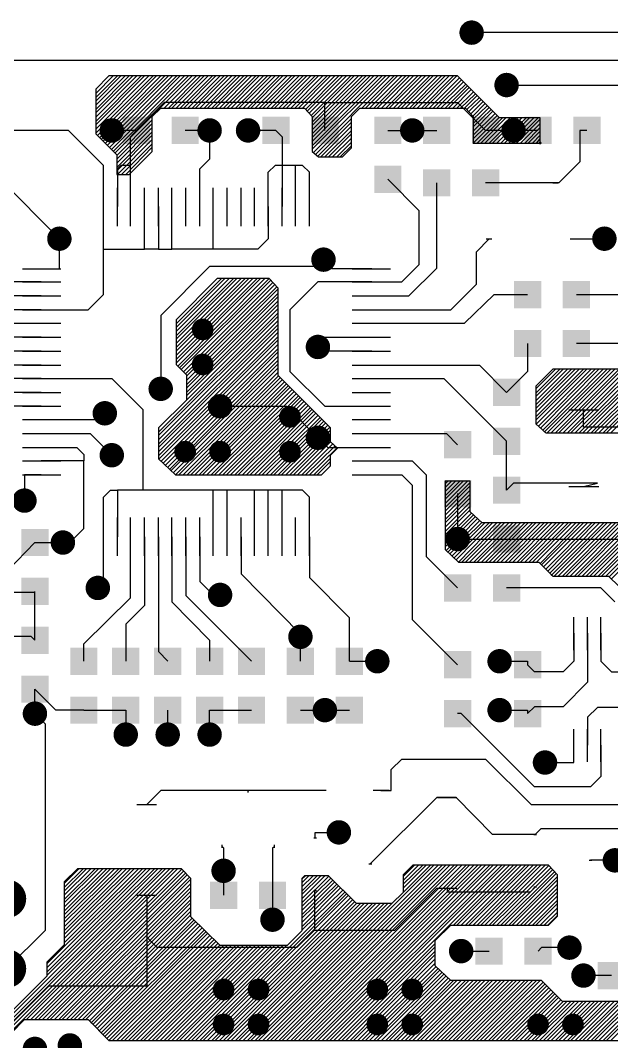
# Model space of a CAD drawing. Extents: x 295 to 953, y 10 to 290.
# Drawn here: x 541.7 to 577.2, y 182 to 243.3 of the extents above; entities that cross this region are included whole.
import ezdxf

# ---------------------------------------------------------------- set-up
doc = ezdxf.new("R2010")
doc.units = 0
doc.header["$LTSCALE"] = 5
doc.header["$MEASUREMENT"] = 0
doc.layers.get('0').update_dxf_attribs({"linetype": 'CONTINUOUS', "lineweight": 25})
doc.layers.add('ART01_PHO', color=7, linetype='CONTINUOUS')

msp = doc.modelspace()

# ---------------------------------------------------------------- linework, layer by layer
for points, const_width in [([(568.395, 242.582, 1), (569.128, 242.582, 1)], 0.733), ([(570.49, 239.438, 1), (571.224, 239.438, 1)], 0.733), ([(546.811, 236.714, 1), (547.545, 236.714, 1)], 0.733), ([(552.679, 236.714, 1), (553.412, 236.714, 1)], 0.733), ([(554.984, 236.714, 1), (555.717, 236.714, 1)], 0.733), ([(564.833, 236.714, 1), (565.566, 236.714, 1)], 0.733), ([(570.91, 236.714, 1), (571.643, 236.714, 1)], 0.733), ([(572.827, 235.96, 1), (572.911, 235.96, 1)], 0.0838), ([(543.668, 230.218, 1), (544.401, 230.218, 1)], 0.733), ([(576.358, 230.218, 1), (577.091, 230.218, 1)], 0.733), ([(559.51, 228.961, 1), (560.243, 228.961, 1)], 0.733), ([(552.302, 224.77, 1), (552.951, 224.77, 1)], 0.65), ([(559.175, 223.722, 1), (559.908, 223.722, 1)], 0.733), ([(552.302, 222.674, 1), (552.951, 222.674, 1)], 0.65), ([(549.745, 221.208, 1), (550.478, 221.208, 1)], 0.733), ([(553.307, 220.16, 1), (554.041, 220.16, 1)], 0.733), ([(546.392, 219.741, 1), (547.126, 219.741, 1)], 0.733), ([(557.54, 219.531, 1), (558.19, 219.531, 1)], 0.65), ([(559.175, 218.274, 1), (559.908, 218.274, 1)], 0.733), ([(546.811, 217.226, 1), (547.545, 217.226, 1)], 0.733), ([(551.254, 217.436, 1), (551.903, 217.436, 1)], 0.65), ([(553.349, 217.436, 1), (553.999, 217.436, 1)], 0.65), ([(557.54, 217.436, 1), (558.19, 217.436, 1)], 0.65), ([(541.573, 214.502, 1), (542.306, 214.502, 1)], 0.733), ([(543.878, 211.987, 1), (544.611, 211.987, 1)], 0.733), ([(567.557, 212.197, 1), (568.29, 212.197, 1)], 0.733), ([(545.973, 209.263, 1), (546.707, 209.263, 1)], 0.733), ([(553.307, 208.844, 1), (554.041, 208.844, 1)], 0.733), ([(558.127, 206.329, 1), (558.86, 206.329, 1)], 0.733), ([(562.737, 204.863, 1), (563.471, 204.863, 1)], 0.733), ([(570.071, 204.863, 1), (570.805, 204.863, 1)], 0.733), ([(542.201, 201.719, 1), (542.935, 201.719, 1)], 0.733), ([(559.594, 201.929, 1), (560.327, 201.929, 1)], 0.733), ([(570.071, 201.929, 1), (570.805, 201.929, 1)], 0.733), ([(547.649, 200.462, 1), (548.383, 200.462, 1)], 0.733), ([(550.164, 200.462, 1), (550.898, 200.462, 1)], 0.733), ([(552.679, 200.462, 1), (553.412, 200.462, 1)], 0.733), ([(572.795, 198.786, 1), (573.529, 198.786, 1)], 0.733), ([(560.432, 194.595, 1), (561.165, 194.595, 1)], 0.733), ([(576.986, 192.918, 1), (577.72, 192.918, 1)], 0.733), ([(553.517, 192.29, 1), (554.25, 192.29, 1)], 0.733), ([(540.315, 190.613, 1), (541.468, 190.613, 1)], 1.153), ([(556.451, 189.356, 1), (557.184, 189.356, 1)], 0.733), ([(567.766, 187.47, 1), (568.5, 187.47, 1)], 0.733), ([(574.262, 187.679, 1), (574.996, 187.679, 1)], 0.733), ([(540.315, 186.422, 1), (541.468, 186.422, 1)], 1.153), ([(575.101, 186.003, 1), (575.834, 186.003, 1)], 0.733), ([(553.559, 185.165, 1), (554.208, 185.165, 1)], 0.65), ([(555.654, 185.165, 1), (556.304, 185.165, 1)], 0.65), ([(562.779, 185.165, 1), (563.429, 185.165, 1)], 0.65), ([(564.875, 185.165, 1), (565.524, 185.165, 1)], 0.65), ([(553.559, 183.069, 1), (554.208, 183.069, 1)], 0.65), ([(555.654, 183.069, 1), (556.304, 183.069, 1)], 0.65), ([(562.779, 183.069, 1), (563.429, 183.069, 1)], 0.65), ([(564.875, 183.069, 1), (565.524, 183.069, 1)], 0.65), ([(572.418, 183.069, 1), (573.068, 183.069, 1)], 0.65), ([(574.514, 183.069, 1), (575.163, 183.069, 1)], 0.65), ([(542.201, 181.603, 1), (542.935, 181.603, 1)], 0.733), ([(544.297, 181.812, 1), (545.03, 181.812, 1)], 0.733)]:
    msp.add_lwpolyline(points, format="xyb", close=True, dxfattribs=dict(const_width=const_width))
for points in [[(549.462, 237.531), (549.462, 235.897), (547.828, 237.531), (547.828, 235.897)], [(552.396, 237.531), (552.396, 235.897), (550.761, 237.531), (550.761, 235.897)], [(557.844, 237.531), (557.844, 235.897), (556.21, 237.531), (556.21, 235.897)], [(560.778, 237.531), (560.778, 235.897), (559.143, 237.531), (559.143, 235.897)], [(564.55, 237.531), (564.55, 235.897), (562.915, 237.531), (562.915, 235.897)], [(567.483, 237.531), (567.483, 235.897), (565.849, 237.531), (565.849, 235.897)], [(570.417, 237.531), (570.417, 235.897), (568.783, 237.531), (568.783, 235.897)], [(573.56, 237.531), (573.56, 235.897), (571.926, 237.531), (571.926, 235.897)], [(576.494, 237.531), (576.494, 235.897), (574.86, 237.531), (574.86, 235.897)], [(564.55, 234.598), (564.55, 232.963), (562.915, 234.598), (562.915, 232.963)], [(567.483, 234.388), (567.483, 232.754), (565.849, 234.388), (565.849, 232.754)], [(570.417, 234.388), (570.417, 232.754), (568.783, 234.388), (568.783, 232.754)], [(572.932, 227.683), (572.932, 226.048), (571.297, 227.683), (571.297, 226.048)], [(575.865, 227.683), (575.865, 226.048), (574.231, 227.683), (574.231, 226.048)], [(572.932, 224.749), (572.932, 223.114), (571.297, 224.749), (571.297, 223.114)], [(575.865, 224.749), (575.865, 223.114), (574.231, 224.749), (574.231, 223.114)], [(571.674, 221.815), (571.674, 220.181), (570.04, 221.815), (570.04, 220.181)], [(571.674, 218.881), (571.674, 217.247), (570.04, 218.881), (570.04, 217.247)], [(568.741, 218.672), (568.741, 217.037), (567.106, 218.672), (567.106, 217.037)], [(568.741, 215.738), (568.741, 214.104), (567.106, 215.738), (567.106, 214.104)], [(571.674, 215.948), (571.674, 214.313), (570.04, 215.948), (570.04, 214.313)], [(543.385, 212.805), (543.385, 211.17), (541.751, 212.805), (541.751, 211.17)], [(571.674, 213.014), (571.674, 211.38), (570.04, 213.014), (570.04, 211.38)], [(543.385, 209.871), (543.385, 208.236), (541.751, 209.871), (541.751, 208.236)], [(568.741, 210.08), (568.741, 208.446), (567.106, 210.08), (567.106, 208.446)], [(571.674, 210.08), (571.674, 208.446), (570.04, 210.08), (570.04, 208.446)], [(543.385, 206.937), (543.385, 205.303), (541.751, 206.937), (541.751, 205.303)], [(546.319, 205.68), (546.319, 204.045), (544.684, 205.68), (544.684, 204.045)], [(548.833, 205.68), (548.833, 204.045), (547.199, 205.68), (547.199, 204.045)], [(551.348, 205.68), (551.348, 204.045), (549.714, 205.68), (549.714, 204.045)], [(553.863, 205.68), (553.863, 204.045), (552.228, 205.68), (552.228, 204.045)], [(556.377, 205.68), (556.377, 204.045), (554.743, 205.68), (554.743, 204.045)], [(559.311, 205.68), (559.311, 204.045), (557.676, 205.68), (557.676, 204.045)], [(562.245, 205.68), (562.245, 204.045), (560.61, 205.68), (560.61, 204.045)], [(568.741, 205.47), (568.741, 203.836), (567.106, 205.47), (567.106, 203.836)], [(572.932, 205.47), (572.932, 203.836), (571.297, 205.47), (571.297, 203.836)], [(543.385, 204.003), (543.385, 202.369), (541.751, 204.003), (541.751, 202.369)], [(546.319, 202.746), (546.319, 201.112), (544.684, 202.746), (544.684, 201.112)], [(548.833, 202.746), (548.833, 201.112), (547.199, 202.746), (547.199, 201.112)], [(551.348, 202.746), (551.348, 201.112), (549.714, 202.746), (549.714, 201.112)], [(553.863, 202.746), (553.863, 201.112), (552.228, 202.746), (552.228, 201.112)], [(556.377, 202.746), (556.377, 201.112), (554.743, 202.746), (554.743, 201.112)], [(559.311, 202.746), (559.311, 201.112), (557.676, 202.746), (557.676, 201.112)], [(562.245, 202.746), (562.245, 201.112), (560.61, 202.746), (560.61, 201.112)], [(568.741, 202.537), (568.741, 200.902), (567.106, 202.537), (567.106, 200.902)], [(572.932, 202.537), (572.932, 200.902), (571.297, 202.537), (571.297, 200.902)], [(554.701, 191.64), (554.701, 190.006), (553.066, 191.64), (553.066, 190.006)], [(557.635, 191.64), (557.635, 190.006), (556, 191.64), (556, 190.006)], [(570.627, 188.287), (570.627, 186.653), (568.992, 188.287), (568.992, 186.653)], [(573.56, 188.287), (573.56, 186.653), (571.926, 188.287), (571.926, 186.653)], [(577.961, 186.82), (577.961, 185.186), (576.326, 186.82), (576.326, 185.186)]]:
    msp.add_solid(points)
at = {"layer": 'ART01_PHO', "color": 7}
for p, q in [((644.409, 242.582), (568.762, 242.582)), ((609.414, 240.905), (534.815, 240.905)), ((546.214, 239.187), (547.01, 239.983)), ((546.214, 238.935), (547.262, 239.983)), ((546.214, 238.684), (547.513, 239.983)), ((546.214, 238.474), (547.723, 239.983)), ((546.214, 238.223), (547.974, 239.983)), ((546.214, 237.971), (548.226, 239.983)), ((546.214, 237.762), (548.435, 239.983)), ((546.214, 237.51), (548.687, 239.983)), ((546.214, 237.259), (548.938, 239.983)), ((546.214, 237.049), (549.148, 239.983)), ((546.214, 236.798), (549.399, 239.983)), ((546.214, 236.547), (549.651, 239.983)), ((547.01, 239.983), (546.214, 239.187)), ((546.34, 236.421), (549.86, 239.983)), ((546.466, 236.295), (550.112, 239.983)), ((546.549, 236.169), (550.363, 239.983)), ((546.675, 236.086), (550.573, 239.983)), ((546.801, 235.96), (550.824, 239.983)), ((546.927, 235.834), (551.076, 239.983)), ((567.923, 239.983), (547.01, 239.983)), ((547.052, 235.708), (551.285, 239.983)), ((547.178, 235.583), (551.537, 239.983)), ((547.262, 235.457), (551.788, 239.983)), ((547.388, 235.373), (551.998, 239.983)), ((550.321, 238.055), (552.249, 239.983)), ((550.573, 238.055), (552.501, 239.983)), ((550.782, 238.055), (552.71, 239.983)), ((551.034, 238.055), (552.962, 239.983)), ((551.285, 238.055), (553.213, 239.983)), ((551.495, 238.055), (553.423, 239.983)), ((551.746, 238.055), (553.674, 239.983)), ((551.998, 238.055), (553.926, 239.983)), ((552.207, 238.055), (554.135, 239.983)), ((552.459, 238.055), (554.387, 239.983)), ((552.71, 238.055), (554.638, 239.983)), ((552.92, 238.055), (554.848, 239.983)), ((553.171, 238.055), (555.099, 239.983)), ((553.381, 238.055), (555.309, 239.983)), ((553.632, 238.055), (555.56, 239.983)), ((553.884, 238.055), (555.811, 239.983)), ((554.093, 238.055), (556.021, 239.983)), ((554.345, 238.055), (556.272, 239.983)), ((554.596, 238.055), (556.524, 239.983)), ((554.806, 238.055), (556.733, 239.983)), ((555.057, 238.055), (556.985, 239.983)), ((555.309, 238.055), (557.236, 239.983)), ((555.518, 238.055), (557.446, 239.983)), ((555.77, 238.055), (557.697, 239.983)), ((556.021, 238.055), (557.949, 239.983)), ((556.231, 238.055), (558.158, 239.983)), ((556.482, 238.055), (558.41, 239.983)), ((556.733, 238.055), (558.661, 239.983)), ((556.943, 238.055), (558.871, 239.983)), ((557.194, 238.055), (559.122, 239.983)), ((557.446, 238.055), (559.374, 239.983)), ((557.656, 238.055), (559.583, 239.983)), ((557.907, 238.055), (559.835, 239.983)), ((558.158, 238.055), (560.086, 239.983)), ((558.368, 238.055), (560.296, 239.983)), ((558.619, 238.055), (560.547, 239.983)), ((558.787, 237.971), (560.799, 239.983)), ((558.913, 237.888), (561.008, 239.983)), ((559.039, 237.762), (561.26, 239.983)), ((559.164, 237.636), (561.511, 239.983)), ((559.206, 237.469), (561.721, 239.983)), ((559.206, 237.217), (561.972, 239.983)), ((559.206, 237.008), (562.224, 239.983)), ((559.206, 236.756), (562.433, 239.983)), ((559.206, 236.505), (562.685, 239.983)), ((559.206, 236.295), (562.894, 239.983)), ((559.206, 236.044), (563.146, 239.983)), ((559.206, 235.792), (563.397, 239.983)), ((559.206, 235.583), (563.607, 239.983)), ((559.29, 235.415), (563.858, 239.983)), ((562.182, 238.055), (564.11, 239.983)), ((562.391, 238.055), (564.319, 239.983)), ((562.643, 238.055), (564.571, 239.983)), ((562.894, 238.055), (564.822, 239.983)), ((563.104, 238.055), (565.032, 239.983)), ((563.355, 238.055), (565.283, 239.983)), ((563.607, 238.055), (565.535, 239.983)), ((563.816, 238.055), (565.744, 239.983)), ((564.068, 238.055), (565.996, 239.983)), ((564.319, 238.055), (566.247, 239.983)), ((564.529, 238.055), (566.457, 239.983)), ((564.78, 238.055), (566.708, 239.983)), ((565.032, 238.055), (566.96, 239.983)), ((565.241, 238.055), (567.169, 239.983)), ((565.493, 238.055), (567.421, 239.983)), ((565.744, 238.055), (567.672, 239.983)), ((565.954, 238.055), (567.882, 239.983)), ((566.205, 238.055), (568.007, 239.857)), ((566.457, 238.055), (568.133, 239.732)), ((566.666, 238.055), (568.259, 239.606)), ((570.438, 237.469), (567.923, 239.983)), ((546.214, 239.187), (546.214, 236.505)), ((566.918, 238.055), (568.384, 239.48)), ((567.169, 238.055), (568.51, 239.396)), ((567.379, 238.055), (568.594, 239.271)), ((567.63, 238.055), (568.72, 239.145)), ((567.882, 238.055), (568.845, 239.019)), ((570.857, 239.438), (608.576, 239.438)), ((548.645, 236.714), (550.321, 238.391)), ((559.961, 238.391), (550.321, 238.391)), ((559.961, 238.391), (567.923, 238.391)), ((559.961, 236.714), (559.961, 238.391)), ((567.923, 238.391), (569.6, 236.714)), ((568.091, 238.055), (568.971, 238.894)), ((568.343, 238.055), (569.097, 238.81)), ((568.468, 237.971), (569.223, 238.684)), ((568.594, 237.846), (569.306, 238.558)), ((568.72, 237.72), (569.432, 238.433)), ((549.609, 237.552), (550.112, 238.055)), ((550.112, 238.055), (558.745, 238.055)), ((558.745, 238.055), (559.206, 237.552)), ((561.553, 237.552), (562.056, 238.055)), ((562.056, 238.055), (568.384, 238.055)), ((568.384, 238.055), (568.845, 237.552)), ((568.845, 237.594), (569.558, 238.307)), ((568.845, 237.385), (569.684, 238.181)), ((568.845, 237.133), (569.809, 238.097)), ((568.845, 236.924), (569.935, 237.971)), ((568.845, 236.672), (570.019, 237.846)), ((547.471, 235.205), (549.609, 237.343)), ((547.471, 234.996), (549.609, 237.133)), ((549.609, 235.457), (549.609, 237.552)), ((559.206, 237.552), (559.206, 235.457)), ((559.416, 235.289), (561.553, 237.427)), ((559.541, 235.164), (561.553, 237.217)), ((561.553, 235.666), (561.553, 237.552)), ((568.845, 236.421), (570.145, 237.72)), ((568.845, 236.211), (570.27, 237.594)), ((568.845, 237.552), (568.845, 235.96)), ((568.845, 235.96), (570.396, 237.469)), ((569.097, 235.96), (570.606, 237.469)), ((569.306, 235.96), (570.815, 237.469)), ((569.558, 235.96), (571.067, 237.469)), ((569.809, 235.96), (571.318, 237.469)), ((570.019, 235.96), (571.528, 237.469)), ((570.27, 235.96), (571.779, 237.469)), ((572.869, 237.469), (570.438, 237.469)), ((570.522, 235.96), (572.031, 237.469)), ((570.731, 235.96), (572.24, 237.469)), ((570.983, 235.96), (572.492, 237.469)), ((571.234, 235.96), (572.743, 237.469)), ((571.444, 235.96), (572.869, 237.385)), ((571.695, 235.96), (572.869, 237.133)), ((572.869, 235.96), (572.869, 237.469)), ((544.58, 236.714), (536.91, 236.714)), ((546.675, 234.619), (544.58, 236.714)), ((548.645, 236.714), (547.178, 236.714)), ((547.471, 234.744), (549.609, 236.882)), ((547.471, 234.493), (549.609, 236.63)), ((548.31, 236.337), (548.645, 236.714)), ((553.045, 236.714), (551.579, 236.714)), ((553.045, 236.714), (553.045, 234.996)), ((557.027, 236.714), (555.35, 236.714)), ((557.027, 236.714), (557.404, 236.337)), ((559.709, 235.122), (561.553, 236.966)), ((559.961, 235.122), (561.553, 236.714)), ((563.732, 236.714), (566.666, 236.714)), ((572.743, 236.714), (569.6, 236.714)), ((571.947, 235.96), (572.869, 236.882)), ((572.156, 235.96), (572.869, 236.672)), ((575.677, 236.714), (575.258, 236.714)), ((575.258, 236.714), (575.258, 234.828)), ((546.214, 236.505), (547.471, 235.247)), ((547.471, 234.283), (549.609, 236.421)), ((547.513, 234.074), (549.609, 236.169)), ((547.765, 234.074), (549.609, 235.918)), ((548.31, 232.146), (548.31, 236.337)), ((557.404, 236.337), (557.404, 232.146)), ((560.17, 235.122), (561.553, 236.505)), ((560.422, 235.122), (561.553, 236.253)), ((560.673, 235.122), (561.553, 236.002)), ((568.845, 235.96), (572.869, 235.96)), ((572.408, 235.96), (572.869, 236.421)), ((572.659, 235.96), (572.869, 236.211)), ((548.016, 234.074), (549.609, 235.708)), ((548.226, 234.074), (549.609, 235.457)), ((559.206, 235.457), (559.583, 235.122)), ((560.883, 235.122), (561.553, 235.792)), ((561.008, 235.122), (561.553, 235.666)), ((547.471, 235.247), (547.471, 234.074)), ((552.459, 234.409), (553.045, 234.996)), ((559.583, 235.122), (561.008, 235.122)), ((575.258, 234.828), (574, 233.571)), ((546.675, 232.146), (546.675, 234.619)), ((547.471, 234.074), (548.226, 234.074)), ((547.723, 234.619), (547.513, 234.409)), ((547.513, 234.409), (547.513, 232.146)), ((548.31, 234.619), (547.723, 234.619)), ((552.459, 232.146), (552.459, 234.409)), ((556.566, 234.2), (556.985, 234.619)), ((556.566, 232.146), (556.566, 234.2)), ((557.404, 234.619), (556.985, 234.619)), ((558.2, 234.619), (557.404, 234.619)), ((558.619, 234.619), (558.2, 234.619)), ((558.2, 232.146), (558.2, 234.619)), ((559.039, 234.2), (558.619, 234.619)), ((559.039, 232.146), (559.039, 234.2)), ((544.035, 230.218), (540.472, 233.78)), ((565.618, 231.895), (563.732, 233.78)), ((566.666, 228.458), (566.666, 233.571)), ((573.791, 233.571), (569.6, 233.571)), ((573.623, 233.571), (573.958, 233.571)), ((574, 233.571), (573.791, 233.571)), ((546.675, 230.973), (546.675, 233.278)), ((547.513, 230.973), (547.513, 233.278)), ((548.31, 230.973), (548.31, 233.278)), ((549.148, 230.973), (549.148, 233.278)), ((549.986, 230.973), (549.986, 233.278)), ((550.782, 230.973), (550.782, 233.278)), ((551.62, 230.973), (551.62, 233.278)), ((552.459, 230.973), (552.459, 233.278)), ((553.255, 230.973), (553.255, 233.278)), ((554.093, 230.973), (554.093, 233.278)), ((554.931, 230.973), (554.931, 233.278)), ((555.728, 230.973), (555.728, 233.278)), ((556.566, 230.973), (556.566, 233.278)), ((557.404, 230.973), (557.404, 233.278)), ((558.2, 230.973), (558.2, 233.278)), ((559.039, 230.973), (559.039, 233.278)), ((546.675, 226.865), (546.675, 232.146)), ((549.148, 229.589), (549.148, 232.146)), ((549.986, 232.146), (549.986, 229.589)), ((550.782, 229.589), (550.782, 232.146)), ((553.255, 229.589), (553.255, 232.146)), ((556.566, 232.146), (556.566, 230.218)), ((565.618, 228.667), (565.618, 231.895)), ((544.035, 228.416), (544.035, 230.218)), ((556.566, 230.218), (555.937, 229.589)), ((569.055, 229.422), (569.809, 230.218)), ((569.642, 230.218), (569.977, 230.218)), ((574.671, 230.218), (575.006, 230.218)), ((574.839, 230.218), (576.725, 230.218)), ((546.675, 229.589), (549.148, 229.589)), ((549.986, 229.589), (549.148, 229.589)), ((549.986, 229.589), (550.782, 229.589)), ((553.255, 229.589), (550.782, 229.589)), ((555.937, 229.589), (553.255, 229.589)), ((569.055, 227.494), (569.055, 229.422)), ((559.877, 228.961), (559.458, 228.542)), ((560.38, 228.416), (559.877, 228.961)), ((564.571, 227.62), (565.618, 228.667)), ((541.814, 228.416), (544.119, 228.416)), ((542.945, 228.416), (544.035, 228.416)), ((553.045, 228.542), (550.112, 225.608)), ((559.458, 228.542), (553.045, 228.542)), ((562.769, 228.416), (560.38, 228.416)), ((561.595, 228.416), (563.9, 228.416)), ((564.99, 226.782), (566.666, 228.458)), ((542.945, 227.62), (540.263, 227.62)), ((541.814, 227.62), (544.119, 227.62)), ((551.034, 225.105), (553.758, 227.829)), ((551.034, 224.896), (553.967, 227.829)), ((551.034, 224.644), (554.219, 227.829)), ((551.034, 224.393), (554.47, 227.829)), ((551.034, 224.183), (554.68, 227.829)), ((551.034, 223.932), (554.931, 227.829)), ((551.034, 223.68), (555.183, 227.829)), ((551.034, 223.471), (555.392, 227.829)), ((551.034, 223.219), (555.644, 227.829)), ((551.034, 222.968), (555.895, 227.829)), ((551.034, 222.758), (556.105, 227.829)), ((553.506, 227.829), (551.034, 225.357)), ((551.159, 222.591), (556.356, 227.829)), ((551.243, 222.465), (556.608, 227.829)), ((551.369, 222.381), (556.692, 227.704)), ((551.495, 222.255), (556.817, 227.578)), ((551.62, 222.13), (556.943, 227.452)), ((551.662, 221.962), (557.069, 227.326)), ((556.608, 227.829), (553.506, 227.829)), ((557.153, 227.243), (556.608, 227.829)), ((559.541, 227.62), (557.865, 225.943)), ((562.769, 227.62), (559.541, 227.62)), ((561.595, 227.62), (563.9, 227.62)), ((562.769, 227.62), (564.571, 227.62)), ((567.504, 225.943), (569.055, 227.494)), ((542.945, 226.782), (540.472, 226.782)), ((541.814, 226.782), (544.119, 226.782)), ((545.753, 225.943), (546.675, 226.865)), ((551.662, 221.71), (557.153, 227.201)), ((551.662, 221.459), (557.153, 226.949)), ((551.662, 221.249), (557.153, 226.74)), ((557.153, 222.004), (557.153, 227.243)), ((561.595, 226.782), (563.9, 226.782)), ((562.769, 226.782), (564.99, 226.782)), ((568.343, 225.147), (570.103, 226.865)), ((570.103, 226.865), (572.114, 226.865)), ((575.048, 226.865), (577.982, 226.865)), ((551.662, 220.998), (557.153, 226.488)), ((551.662, 220.788), (557.153, 226.279)), ((542.945, 225.943), (540.682, 225.943)), ((541.814, 225.943), (544.119, 225.943)), ((542.945, 225.943), (545.753, 225.943)), ((549.986, 218.609), (557.153, 225.776)), ((549.986, 218.4), (557.153, 225.566)), ((550.112, 225.608), (550.112, 221.208)), ((551.662, 220.537), (557.153, 226.027)), ((557.865, 225.943), (557.865, 222.255)), ((561.595, 225.943), (563.9, 225.943)), ((562.769, 225.943), (567.504, 225.943)), ((540.263, 225.147), (542.945, 225.147)), ((541.814, 225.147), (544.119, 225.147)), ((549.986, 218.148), (557.153, 225.315)), ((549.986, 217.897), (557.153, 225.063)), ((551.034, 225.357), (551.034, 222.674)), ((561.595, 225.147), (563.9, 225.147)), ((562.769, 225.147), (568.343, 225.147)), ((542.945, 224.309), (540.263, 224.309)), ((541.814, 224.309), (544.119, 224.309)), ((549.986, 217.687), (557.153, 224.854)), ((549.986, 217.436), (557.153, 224.602)), ((549.986, 217.184), (557.153, 224.351)), ((559.961, 223.471), (559.961, 224.309)), ((559.961, 224.309), (562.769, 224.309)), ((561.595, 224.309), (563.9, 224.309)), ((550.028, 217.017), (557.153, 224.141)), ((550.154, 216.891), (557.153, 223.89)), ((559.961, 223.722), (559.541, 223.722)), ((572.114, 223.932), (572.114, 222.255)), ((577.982, 223.932), (575.048, 223.932)), ((542.945, 223.471), (540.263, 223.471)), ((541.814, 223.471), (544.119, 223.471)), ((550.279, 216.765), (557.153, 223.638)), ((550.405, 216.639), (557.153, 223.429)), ((550.531, 216.514), (557.153, 223.177)), ((562.769, 223.471), (559.961, 223.471)), ((561.595, 223.471), (563.9, 223.471)), ((542.945, 222.632), (540.263, 222.632)), ((541.814, 222.632), (544.119, 222.632)), ((550.657, 216.388), (557.153, 222.926)), ((550.74, 216.304), (557.153, 222.716)), ((550.866, 216.178), (557.153, 222.465)), ((551.034, 222.674), (551.662, 222.046)), ((561.595, 222.632), (563.9, 222.632)), ((562.769, 222.632), (569.223, 222.632)), ((569.223, 222.632), (570.857, 220.998)), ((542.945, 221.836), (540.682, 221.836)), ((541.814, 221.836), (544.119, 221.836)), ((542.945, 221.836), (547.178, 221.836)), ((547.178, 221.836), (549.064, 219.95)), ((550.992, 216.053), (557.153, 222.213)), ((551.201, 216.053), (557.194, 222.004)), ((551.453, 216.053), (557.278, 221.878)), ((551.662, 222.046), (551.662, 220.537)), ((560.296, 218.861), (557.153, 222.004)), ((557.865, 222.255), (559.961, 220.16)), ((561.595, 221.836), (563.9, 221.836)), ((562.769, 221.836), (567.085, 221.836)), ((567.085, 221.836), (570.857, 218.064)), ((572.114, 222.255), (570.857, 220.998)), ((572.617, 221.208), (573.791, 222.381)), ((572.617, 220.956), (574.042, 222.381)), ((572.617, 220.746), (574.252, 222.381)), ((572.617, 220.495), (574.503, 222.381)), ((572.617, 220.244), (574.755, 222.381)), ((572.617, 220.034), (574.964, 222.381)), ((572.617, 219.783), (575.216, 222.381)), ((572.617, 219.531), (575.467, 222.381)), ((572.617, 219.322), (575.677, 222.381)), ((573.623, 222.381), (572.617, 221.375)), ((572.659, 219.112), (575.928, 222.381)), ((572.785, 218.986), (576.18, 222.381)), ((572.911, 218.861), (576.389, 222.381)), ((573.036, 218.735), (576.641, 222.381)), ((573.12, 218.609), (576.892, 222.381)), ((573.288, 218.567), (577.102, 222.381)), ((573.539, 218.567), (577.353, 222.381)), ((578.191, 222.381), (573.623, 222.381)), ((573.791, 218.567), (577.605, 222.381)), ((574, 218.567), (577.814, 222.381)), ((574.252, 218.567), (578.066, 222.381)), ((574.503, 218.567), (578.233, 222.297)), ((574.713, 218.567), (578.359, 222.171)), ((574.964, 218.567), (578.485, 222.046)), ((575.216, 218.567), (578.611, 221.962)), ((575.425, 218.567), (578.694, 221.836)), ((551.704, 216.053), (557.404, 221.752)), ((551.914, 216.053), (557.53, 221.627)), ((552.165, 216.053), (557.656, 221.501)), ((552.417, 216.053), (557.781, 221.417)), ((552.626, 216.053), (557.865, 221.291)), ((572.617, 221.375), (572.617, 219.112)), ((575.677, 218.567), (578.82, 221.71)), ((575.928, 218.567), (578.946, 221.585)), ((576.138, 218.567), (579.072, 221.459)), ((576.389, 218.567), (579.197, 221.375)), ((576.641, 218.567), (579.323, 221.249)), ((542.945, 220.998), (540.472, 220.998)), ((541.814, 220.998), (544.119, 220.998)), ((552.878, 216.053), (557.991, 221.166)), ((553.129, 216.053), (558.117, 221.04)), ((553.339, 216.053), (558.242, 220.914)), ((553.59, 216.053), (558.368, 220.788)), ((553.842, 216.053), (558.494, 220.705)), ((561.595, 220.998), (563.9, 220.998)), ((576.85, 218.567), (579.407, 221.124)), ((577.102, 218.567), (579.533, 220.998)), ((542.945, 220.16), (541.101, 220.16)), ((541.814, 220.16), (544.119, 220.16)), ((551.662, 220.537), (549.986, 218.861)), ((553.674, 220.16), (557.656, 220.16)), ((554.051, 216.053), (558.578, 220.579)), ((554.303, 216.053), (558.703, 220.453)), ((554.554, 216.053), (558.829, 220.327)), ((554.764, 216.053), (558.955, 220.202)), ((555.015, 216.053), (559.08, 220.076)), ((555.267, 216.053), (559.206, 219.992)), ((557.656, 220.16), (559.541, 218.274)), ((559.961, 220.16), (562.769, 220.16)), ((561.595, 220.16), (563.9, 220.16)), ((541.814, 219.363), (544.119, 219.363)), ((542.945, 219.363), (546.424, 219.363)), ((546.424, 219.363), (546.759, 219.741)), ((549.064, 215.131), (549.064, 219.95)), ((555.476, 216.053), (559.29, 219.866)), ((555.728, 216.053), (559.416, 219.741)), ((555.979, 216.053), (559.541, 219.615)), ((556.189, 216.053), (559.667, 219.489)), ((556.44, 216.053), (559.793, 219.405)), ((561.595, 219.363), (563.9, 219.363)), ((574.587, 219.95), (576.389, 219.95)), ((575.467, 218.902), (575.467, 219.95)), ((549.986, 218.861), (549.986, 217.017)), ((556.692, 216.053), (559.919, 219.28)), ((556.901, 216.053), (560.002, 219.154)), ((557.153, 216.053), (560.128, 219.028)), ((557.362, 216.053), (560.254, 218.902)), ((560.296, 218.022), (560.296, 218.861)), ((572.617, 219.112), (573.204, 218.567)), ((577.982, 218.902), (575.467, 218.902)), ((541.814, 218.525), (544.119, 218.525)), ((542.945, 218.525), (545.879, 218.525)), ((545.879, 218.525), (547.178, 217.226)), ((557.614, 216.053), (560.296, 218.735)), ((557.865, 216.053), (560.296, 218.483)), ((558.075, 216.053), (560.296, 218.274)), ((559.541, 218.274), (560.128, 217.687)), ((561.595, 218.525), (563.9, 218.525)), ((562.769, 218.525), (567.253, 218.525)), ((567.253, 218.525), (567.923, 217.855)), ((573.204, 218.567), (578.024, 218.567)), ((541.814, 217.687), (544.119, 217.687)), ((542.945, 217.687), (545.083, 217.687)), ((545.083, 217.687), (545.502, 217.268)), ((558.326, 216.053), (560.296, 218.022)), ((558.578, 216.053), (560.422, 217.897)), ((558.787, 216.053), (560.547, 217.771)), ((559.039, 216.053), (560.673, 217.645)), ((560.128, 217.687), (562.769, 217.687)), ((560.715, 217.645), (560.296, 218.022)), ((560.296, 217.226), (560.715, 217.645)), ((561.595, 217.687), (563.9, 217.687)), ((570.857, 215.131), (570.857, 218.064)), ((545.502, 217.268), (545.502, 216.891)), ((549.986, 217.017), (550.992, 216.053)), ((559.29, 216.053), (560.296, 217.058)), ((560.296, 216.597), (560.296, 217.226)), ((575.383, 209.976), (582.76, 217.352)), ((575.635, 209.976), (583.011, 217.352)), ((575.844, 209.976), (583.221, 217.352)), ((576.096, 209.976), (583.472, 217.352)), ((576.347, 209.976), (583.724, 217.352)), ((576.557, 209.976), (583.933, 217.352)), ((576.808, 209.976), (584.185, 217.352)), ((577.018, 209.934), (584.394, 217.352)), ((577.144, 209.808), (584.646, 217.352)), ((541.814, 216.891), (544.119, 216.891)), ((545.502, 216.891), (542.945, 216.891)), ((545.502, 212.825), (545.502, 216.891)), ((559.5, 216.053), (560.296, 216.849)), ((559.751, 216.053), (560.296, 216.597)), ((561.595, 216.891), (563.9, 216.891)), ((562.769, 216.891), (565.199, 216.891)), ((565.199, 216.891), (566.038, 216.053)), ((541.814, 216.053), (544.119, 216.053)), ((542.945, 216.053), (541.939, 216.053)), ((541.939, 216.053), (541.939, 214.502)), ((550.992, 216.053), (559.751, 216.053)), ((561.595, 216.053), (563.9, 216.053)), ((562.769, 216.053), (564.571, 216.053)), ((564.571, 216.053), (565.199, 215.424)), ((566.038, 216.053), (566.038, 211.149)), ((546.675, 214.711), (547.094, 215.131)), ((547.094, 215.131), (547.513, 215.131)), ((553.255, 215.131), (547.513, 215.131)), ((547.513, 215.131), (547.513, 212.323)), ((554.093, 215.131), (553.255, 215.131)), ((553.255, 212.323), (553.255, 215.131)), ((555.728, 215.131), (554.093, 215.131)), ((554.093, 212.323), (554.093, 215.131)), ((556.566, 215.131), (555.728, 215.131)), ((555.728, 212.323), (555.728, 215.131)), ((557.404, 215.131), (556.566, 215.131)), ((556.566, 212.323), (556.566, 215.131)), ((558.619, 215.131), (557.404, 215.131)), ((557.404, 212.323), (557.404, 215.131)), ((559.039, 214.711), (558.619, 215.131)), ((565.199, 215.424), (565.199, 207.377)), ((567.169, 215.508), (567.337, 215.675)), ((567.169, 215.298), (567.546, 215.675)), ((567.169, 215.047), (567.798, 215.675)), ((567.169, 214.795), (568.049, 215.675)), ((567.169, 214.586), (568.259, 215.675)), ((567.169, 214.334), (568.51, 215.675)), ((568.678, 215.675), (567.169, 215.675)), ((567.169, 215.675), (567.169, 211.568)), ((567.169, 214.083), (568.678, 215.592)), ((567.169, 213.873), (568.678, 215.382)), ((567.169, 213.622), (568.678, 215.131)), ((568.678, 213.831), (568.678, 215.675)), ((571.276, 215.55), (570.857, 215.131)), ((576.305, 215.55), (571.276, 215.55)), ((574.587, 215.34), (576.389, 215.34)), ((575.467, 215.34), (576.305, 215.55)), ((546.675, 212.323), (546.675, 214.711)), ((559.039, 212.323), (559.039, 214.711)), ((567.169, 213.37), (568.678, 214.879)), ((567.169, 213.161), (568.678, 214.67)), ((567.923, 214.921), (567.923, 212.197)), ((567.169, 212.909), (568.678, 214.418)), ((567.169, 212.658), (568.678, 214.167)), ((567.169, 212.448), (568.678, 213.957)), ((546.675, 211.191), (546.675, 213.496)), ((547.513, 211.191), (547.513, 213.496)), ((548.31, 211.191), (548.31, 213.496)), ((549.148, 211.191), (549.148, 213.496)), ((549.986, 211.191), (549.986, 213.496)), ((550.782, 211.191), (550.782, 213.496)), ((551.62, 211.191), (551.62, 213.496)), ((552.459, 211.191), (552.459, 213.496)), ((553.255, 211.191), (553.255, 213.496)), ((554.093, 211.191), (554.093, 213.496)), ((554.931, 211.191), (554.931, 213.496)), ((555.728, 211.191), (555.728, 213.496)), ((556.566, 211.191), (556.566, 213.496)), ((557.404, 211.191), (557.404, 213.496)), ((558.2, 211.191), (558.2, 213.496)), ((559.039, 211.191), (559.039, 213.496)), ((567.169, 212.197), (568.762, 213.748)), ((567.169, 211.945), (568.887, 213.664)), ((567.169, 211.736), (568.971, 213.538)), ((567.253, 211.526), (569.097, 213.412)), ((567.337, 211.401), (569.223, 213.287)), ((569.39, 213.161), (568.678, 213.831)), ((544.663, 211.987), (545.502, 212.825)), ((567.462, 211.317), (569.348, 213.161)), ((567.588, 211.191), (569.558, 213.161)), ((567.714, 211.065), (569.809, 213.161)), ((567.84, 210.94), (570.019, 213.161)), ((567.965, 210.814), (570.27, 213.161)), ((568.175, 210.814), (570.522, 213.161)), ((568.384, 210.814), (570.731, 213.161)), ((568.636, 210.814), (570.983, 213.161)), ((568.887, 210.814), (571.234, 213.161)), ((569.097, 210.814), (571.444, 213.161)), ((569.348, 210.814), (571.695, 213.161)), ((578.443, 213.161), (569.39, 213.161)), ((569.6, 210.814), (571.947, 213.161)), ((569.809, 210.814), (572.156, 213.161)), ((570.061, 210.814), (572.408, 213.161)), ((570.27, 210.814), (572.617, 213.161)), ((570.522, 210.814), (572.869, 213.161)), ((570.773, 210.814), (573.12, 213.161)), ((570.983, 210.814), (573.33, 213.161)), ((571.234, 210.814), (573.581, 213.161)), ((571.486, 210.814), (573.833, 213.161)), ((571.695, 210.814), (574.042, 213.161)), ((571.947, 210.814), (574.294, 213.161)), ((572.198, 210.814), (574.545, 213.161)), ((572.408, 210.814), (574.755, 213.161)), ((572.659, 210.814), (575.006, 213.161)), ((572.869, 210.73), (575.258, 213.161)), ((572.953, 210.646), (575.467, 213.161)), ((573.078, 210.52), (575.719, 213.161)), ((573.204, 210.395), (575.97, 213.161)), ((573.33, 210.269), (576.18, 213.161)), ((573.456, 210.143), (576.431, 213.161)), ((573.539, 210.018), (576.683, 213.161)), ((573.707, 209.976), (576.892, 213.161)), ((573.958, 209.976), (577.144, 213.161)), ((574.21, 209.976), (577.395, 213.161)), ((574.42, 209.976), (577.605, 213.161)), ((574.671, 209.976), (577.856, 213.161)), ((574.922, 209.976), (578.108, 213.161)), ((575.132, 209.976), (578.317, 213.161)), ((546.675, 209.263), (546.675, 212.323)), ((548.31, 208.676), (548.31, 212.323)), ((549.148, 212.323), (549.148, 208.215)), ((549.986, 212.323), (549.986, 205.449)), ((550.782, 212.323), (550.782, 208.425)), ((551.62, 212.323), (551.62, 208.802)), ((552.459, 212.323), (552.459, 209.64)), ((554.931, 212.323), (554.931, 210.101)), ((559.039, 212.323), (559.039, 209.892)), ((567.923, 212.197), (570.857, 212.197)), ((570.857, 212.197), (583.011, 212.197)), ((540.933, 210.311), (542.568, 211.987)), ((542.568, 211.987), (544.663, 211.987)), ((567.169, 211.568), (567.965, 210.814)), ((566.038, 211.149), (567.923, 209.263)), ((567.965, 210.814), (572.785, 210.814)), ((572.785, 210.814), (573.623, 209.976)), ((552.459, 209.64), (553.255, 208.844)), ((554.931, 210.101), (558.494, 206.497)), ((559.039, 209.892), (561.427, 207.461)), ((573.623, 209.976), (576.976, 209.976)), ((576.976, 209.976), (577.605, 209.347)), ((537.916, 209.012), (542.568, 209.012)), ((542.568, 206.12), (542.568, 209.054)), ((542.568, 209.012), (542.568, 209.054)), ((546.34, 209.263), (546.675, 209.263)), ((576.515, 209.263), (570.857, 209.263)), ((577.353, 208.425), (576.515, 209.263)), ((545.502, 205.91), (548.31, 208.676)), ((550.782, 208.425), (553.045, 206.12)), ((551.62, 208.802), (555.56, 204.863)), ((553.255, 208.844), (553.674, 208.844)), ((549.148, 208.215), (548.016, 207.084)), ((561.427, 204.863), (561.427, 207.461)), ((565.199, 207.377), (567.923, 204.653)), ((574.881, 205.533), (574.881, 207.503)), ((575.719, 205.533), (575.719, 207.503)), ((576.515, 205.533), (576.515, 207.503)), ((548.016, 207.084), (548.016, 204.863)), ((558.494, 204.863), (558.494, 206.497)), ((574.881, 206.539), (574.881, 204.863)), ((575.719, 206.539), (575.719, 203.605)), ((576.515, 206.539), (576.515, 204.863)), ((537.916, 206.371), (542.316, 206.371)), ((542.316, 206.371), (542.568, 206.12)), ((545.502, 204.863), (545.502, 205.91)), ((553.045, 206.12), (553.045, 204.863)), ((558.494, 204.863), (558.494, 206.329)), ((549.986, 205.449), (550.531, 204.863)), ((561.427, 204.863), (563.104, 204.863)), ((570.438, 204.863), (572.114, 204.863)), ((572.114, 204.863), (572.114, 204.653)), ((572.534, 204.234), (572.114, 204.653)), ((574.881, 204.863), (574.252, 204.234)), ((576.515, 204.863), (577.144, 204.234)), ((574.252, 204.234), (572.534, 204.234)), ((577.144, 204.234), (580.706, 204.234)), ((575.719, 203.605), (574.252, 202.138)), ((543.825, 201.929), (542.568, 203.186)), ((542.568, 201.719), (542.568, 203.186)), ((543.197, 201.091), (542.568, 201.719)), ((545.502, 201.929), (543.825, 201.929)), ((545.502, 201.929), (548.016, 201.929)), ((548.016, 201.929), (548.016, 200.462)), ((550.531, 200.462), (550.531, 201.929)), ((553.045, 200.462), (553.045, 201.929)), ((553.045, 201.929), (555.56, 201.929)), ((558.494, 201.929), (561.427, 201.929)), ((568.133, 201.719), (567.923, 201.719)), ((572.534, 197.319), (568.133, 201.719)), ((570.438, 201.929), (572.114, 201.929)), ((572.534, 202.138), (572.114, 201.719)), ((572.114, 201.929), (572.114, 201.719)), ((574.252, 202.138), (572.534, 202.138)), ((576.305, 202.097), (575.719, 201.51)), ((580.748, 202.097), (576.305, 202.097)), ((543.197, 188.727), (543.197, 201.091)), ((575.719, 201.51), (575.719, 199.833)), ((574.881, 198.828), (574.881, 200.797)), ((575.719, 198.828), (575.719, 200.797)), ((576.515, 198.828), (576.515, 200.797)), ((574.881, 198.786), (574.881, 199.833)), ((576.515, 199.833), (576.515, 197.947)), ((563.942, 198.367), (564.571, 198.995)), ((564.571, 198.995), (569.6, 198.995)), ((569.6, 198.995), (572.324, 196.271)), ((573.162, 198.786), (574.881, 198.786)), ((563.942, 197.109), (563.942, 198.367)), ((576.515, 197.947), (575.886, 197.319)), ((575.886, 197.319), (572.534, 197.319)), ((550.112, 197.109), (549.274, 196.271)), ((555.35, 197.109), (550.112, 197.109)), ((555.35, 196.984), (555.35, 197.151)), ((555.392, 197.109), (555.35, 197.067)), ((555.35, 197.067), (555.35, 197.109)), ((559.541, 197.109), (555.392, 197.109)), ((560.044, 197.109), (559.08, 197.109)), ((566.666, 196.69), (562.685, 192.709)), ((563.816, 197.109), (562.852, 197.109)), ((563.313, 197.109), (563.942, 197.109)), ((567.295, 196.69), (566.666, 196.69)), ((566.708, 196.69), (567.882, 196.69)), ((567.84, 196.69), (567.295, 196.69)), ((570.019, 194.469), (567.84, 196.69)), ((548.687, 196.271), (549.86, 196.271)), ((572.324, 196.271), (581.586, 196.271)), ((559.29, 194.259), (559.458, 194.259)), ((559.374, 194.259), (559.374, 194.595)), ((559.374, 194.595), (560.799, 194.595)), ((572.575, 194.469), (570.019, 194.469)), ((572.492, 194.469), (572.659, 194.469)), ((572.911, 194.804), (572.575, 194.469)), ((579.868, 194.804), (572.911, 194.804)), ((553.8, 193.673), (553.8, 193.84)), ((553.8, 193.756), (553.884, 193.673)), ((553.884, 193.673), (553.884, 190.823)), ((556.817, 193.673), (556.943, 193.756)), ((556.817, 193.673), (556.817, 190.823)), ((556.943, 193.673), (556.943, 193.84)), ((535.234, 177.705), (549.944, 192.415)), ((535.485, 177.705), (550.196, 192.415)), ((535.695, 177.705), (550.405, 192.415)), ((535.946, 177.705), (550.657, 192.415)), ((536.198, 177.705), (550.908, 192.415)), ((542.065, 183.363), (551.118, 192.415)), ((543.28, 186.716), (549.022, 192.415)), ((543.28, 186.464), (549.232, 192.415)), ((543.28, 186.213), (549.483, 192.415)), ((543.28, 186.003), (549.735, 192.415)), ((544.328, 191.535), (545.208, 192.415)), ((544.328, 191.284), (545.46, 192.415)), ((544.328, 191.074), (545.669, 192.415)), ((544.328, 190.823), (545.921, 192.415)), ((544.328, 190.571), (546.172, 192.415)), ((544.328, 190.362), (546.382, 192.415)), ((544.328, 190.11), (546.633, 192.415)), ((544.328, 189.859), (546.885, 192.415)), ((544.328, 189.649), (547.094, 192.415)), ((544.328, 189.398), (547.346, 192.415)), ((544.328, 189.188), (547.597, 192.415)), ((544.328, 188.937), (547.807, 192.415)), ((544.328, 188.685), (548.058, 192.415)), ((544.328, 188.476), (548.31, 192.415)), ((544.328, 188.224), (548.519, 192.415)), ((544.328, 187.973), (548.771, 192.415)), ((545.124, 192.415), (544.328, 191.619)), ((551.369, 192.415), (545.124, 192.415)), ((551.914, 191.829), (551.369, 192.415)), ((555.979, 182.105), (566.499, 192.625)), ((556.231, 182.105), (566.75, 192.625)), ((556.482, 182.105), (567.001, 192.625)), ((556.692, 182.105), (567.211, 192.625)), ((556.943, 182.105), (567.462, 192.625)), ((557.194, 182.105), (567.714, 192.625)), ((557.404, 182.105), (567.923, 192.625)), ((557.656, 182.105), (568.175, 192.625)), ((557.907, 182.105), (568.426, 192.625)), ((558.117, 182.105), (568.636, 192.625)), ((558.368, 182.105), (568.887, 192.625)), ((558.619, 182.105), (569.139, 192.625)), ((558.829, 182.105), (569.348, 192.625)), ((559.08, 182.105), (569.6, 192.625)), ((559.332, 182.105), (569.851, 192.625)), ((559.541, 182.105), (570.061, 192.625)), ((559.793, 182.105), (570.312, 192.625)), ((560.044, 182.105), (570.564, 192.625)), ((560.254, 182.105), (570.773, 192.625)), ((560.505, 182.105), (571.025, 192.625)), ((562.601, 192.709), (562.769, 192.709)), ((564.654, 191.954), (565.325, 192.625)), ((564.654, 191.703), (565.576, 192.625)), ((564.654, 191.493), (565.828, 192.625)), ((564.654, 191.242), (566.038, 192.625)), ((564.654, 190.99), (566.289, 192.625)), ((565.241, 192.625), (564.654, 192.038)), ((573.372, 192.625), (565.241, 192.625)), ((567.672, 189.021), (571.276, 192.625)), ((567.882, 189.021), (571.486, 192.625)), ((568.133, 189.021), (571.737, 192.625)), ((568.384, 189.021), (571.989, 192.625)), ((568.594, 189.021), (572.198, 192.625)), ((568.845, 189.021), (572.45, 192.625)), ((569.097, 189.021), (572.701, 192.625)), ((569.306, 189.021), (572.911, 192.625)), ((569.558, 189.021), (573.162, 192.625)), ((569.809, 189.021), (573.372, 192.583)), ((570.019, 189.021), (573.497, 192.457)), ((573.917, 192.038), (573.372, 192.625)), ((575.803, 192.918), (575.97, 192.918)), ((577.353, 192.918), (575.886, 192.918)), ((542.316, 183.363), (551.369, 192.373)), ((542.568, 183.363), (551.495, 192.29)), ((542.777, 183.363), (551.62, 192.164)), ((543.029, 183.363), (551.704, 192.038)), ((543.28, 183.363), (551.83, 191.912)), ((543.49, 183.363), (551.914, 191.787)), ((551.914, 189.524), (551.914, 191.829)), ((558.578, 191.787), (558.787, 191.996)), ((558.578, 191.577), (558.997, 191.996)), ((558.578, 191.326), (559.248, 191.996)), ((558.578, 191.074), (559.5, 191.996)), ((558.578, 190.865), (559.709, 191.996)), ((558.578, 190.613), (559.961, 191.996)), ((558.745, 191.996), (558.578, 191.829)), ((558.578, 190.362), (560.17, 191.954)), ((558.578, 190.152), (560.296, 191.829)), ((558.578, 191.829), (558.578, 188.685)), ((560.17, 191.996), (558.745, 191.996)), ((561.847, 190.32), (560.17, 191.996)), ((564.654, 192.038), (564.654, 190.99)), ((570.27, 189.021), (573.623, 192.373)), ((570.522, 189.021), (573.749, 192.248)), ((570.731, 189.021), (573.833, 192.122)), ((570.983, 189.021), (573.917, 191.954)), ((573.917, 189.565), (573.917, 192.038)), ((543.741, 183.363), (551.914, 191.535)), ((543.993, 183.363), (551.914, 191.284)), ((544.328, 191.619), (544.328, 187.847)), ((558.578, 189.901), (560.422, 191.703)), ((558.578, 189.649), (560.547, 191.619)), ((558.578, 189.44), (560.673, 191.493)), ((558.578, 189.188), (560.757, 191.368)), ((558.578, 188.937), (560.883, 191.242)), ((564.152, 188.727), (566.666, 191.242)), ((566.666, 191.242), (567.295, 191.242)), ((566.708, 191.242), (567.882, 191.242)), ((567.295, 191.242), (567.295, 191.032)), ((571.192, 189.021), (573.917, 191.745)), ((571.444, 189.021), (573.917, 191.493)), ((571.695, 189.021), (573.917, 191.242)), ((572.282, 191.032), (572.575, 191.326)), ((572.492, 191.326), (572.659, 191.326)), ((544.202, 183.363), (551.914, 191.074)), ((544.454, 183.363), (551.914, 190.823)), ((544.705, 183.363), (551.914, 190.571)), ((548.687, 190.823), (549.86, 190.823)), ((549.274, 190.823), (549.274, 185.374)), ((552.207, 182.105), (561.134, 190.99)), ((552.459, 182.105), (561.26, 190.907)), ((552.668, 182.105), (561.344, 190.781)), ((552.92, 182.105), (561.469, 190.655)), ((556.817, 190.823), (556.817, 189.356)), ((558.578, 188.727), (561.008, 191.116)), ((559.29, 191.116), (559.458, 191.116)), ((559.374, 191.116), (559.332, 191.116)), ((559.332, 191.116), (559.332, 188.727)), ((564.654, 190.99), (563.984, 190.32)), ((567.295, 191.032), (572.282, 191.032)), ((571.905, 189.021), (573.917, 191.032)), ((572.156, 189.021), (573.917, 190.781)), ((544.915, 183.363), (551.914, 190.362)), ((545.166, 183.363), (551.914, 190.11)), ((553.171, 182.105), (561.595, 190.529)), ((553.381, 182.105), (561.721, 190.404)), ((553.632, 182.105), (561.847, 190.32)), ((553.884, 182.105), (562.098, 190.32)), ((554.093, 182.105), (562.308, 190.32)), ((554.345, 182.105), (562.559, 190.32)), ((554.596, 182.105), (562.81, 190.32)), ((554.806, 182.105), (563.02, 190.32)), ((555.057, 182.105), (563.271, 190.32)), ((555.309, 182.105), (563.523, 190.32)), ((555.518, 182.105), (563.732, 190.32)), ((555.77, 182.105), (563.984, 190.32)), ((563.984, 190.32), (561.847, 190.32)), ((572.408, 189.021), (573.917, 190.529)), ((572.617, 189.021), (573.917, 190.32)), ((572.869, 189.021), (573.917, 190.068)), ((545.418, 183.363), (551.914, 189.859)), ((545.627, 183.363), (551.914, 189.649)), ((545.837, 183.279), (551.998, 189.44)), ((545.921, 183.153), (552.123, 189.356)), ((553.674, 187.805), (551.914, 189.524)), ((573.12, 189.021), (573.917, 189.817)), ((573.33, 189.021), (573.917, 189.607)), ((573.372, 189.021), (573.917, 189.565)), ((540.892, 186.422), (543.197, 188.727)), ((546.046, 183.069), (552.207, 189.23)), ((546.172, 182.944), (552.333, 189.104)), ((546.298, 182.818), (552.459, 188.979)), ((546.424, 182.692), (552.584, 188.853)), ((546.549, 182.566), (552.71, 188.727)), ((559.332, 188.727), (558.284, 187.679)), ((559.332, 188.727), (564.152, 188.727)), ((566.582, 188.099), (567.504, 189.021)), ((567.504, 189.021), (573.372, 189.021)), ((546.633, 182.441), (552.836, 188.643)), ((546.759, 182.357), (552.92, 188.518)), ((546.885, 182.231), (553.045, 188.392)), ((547.01, 182.105), (553.171, 188.266)), ((547.22, 182.105), (553.297, 188.141)), ((549.902, 187.679), (549.274, 188.308)), ((558.578, 188.685), (557.697, 187.805)), ((544.328, 187.847), (543.28, 186.799)), ((547.471, 182.105), (553.423, 188.057)), ((547.723, 182.105), (553.548, 187.931)), ((547.932, 182.105), (553.632, 187.805)), ((548.184, 182.105), (553.884, 187.805)), ((548.393, 182.105), (554.093, 187.805)), ((548.645, 182.105), (554.345, 187.805)), ((548.896, 182.105), (554.596, 187.805)), ((549.106, 182.105), (554.806, 187.805)), ((549.357, 182.105), (555.057, 187.805)), ((549.609, 182.105), (555.309, 187.805)), ((549.818, 182.105), (555.518, 187.805)), ((558.284, 187.679), (549.902, 187.679)), ((550.07, 182.105), (555.77, 187.805)), ((550.321, 182.105), (556.021, 187.805)), ((550.531, 182.105), (556.231, 187.805)), ((550.782, 182.105), (556.482, 187.805)), ((551.034, 182.105), (556.733, 187.805)), ((551.243, 182.105), (556.943, 187.805)), ((551.495, 182.105), (557.194, 187.805)), ((551.746, 182.105), (557.446, 187.805)), ((551.956, 182.105), (557.656, 187.805)), ((557.697, 187.805), (553.674, 187.805)), ((560.757, 182.105), (566.582, 187.931)), ((560.966, 182.105), (566.582, 187.721)), ((566.582, 186.59), (566.582, 188.099)), ((572.953, 187.679), (572.743, 187.47)), ((574.629, 187.679), (572.953, 187.679)), ((561.218, 182.105), (566.582, 187.47)), ((561.469, 182.105), (566.582, 187.26)), ((561.679, 182.105), (566.582, 187.009)), ((568.133, 187.47), (569.809, 187.47)), ((543.28, 186.799), (543.28, 185.961)), ((561.93, 182.105), (566.582, 186.757)), ((562.182, 182.105), (566.624, 186.548)), ((562.391, 182.105), (566.75, 186.422)), ((562.643, 182.105), (566.876, 186.338)), ((567.504, 185.71), (566.582, 186.59)), ((543.28, 185.961), (541.143, 183.824)), ((562.894, 182.105), (567.001, 186.213)), ((563.104, 182.105), (567.085, 186.087)), ((563.355, 182.105), (567.211, 185.961)), ((563.607, 182.105), (567.337, 185.835)), ((563.816, 182.105), (567.462, 185.71)), ((564.068, 182.105), (567.672, 185.71)), ((564.277, 182.105), (567.882, 185.71)), ((564.529, 182.105), (568.133, 185.71)), ((564.78, 182.105), (568.384, 185.71)), ((564.99, 182.105), (568.594, 185.71)), ((565.241, 182.105), (568.845, 185.71)), ((565.493, 182.105), (569.097, 185.71)), ((565.702, 182.105), (569.306, 185.71)), ((565.954, 182.105), (569.558, 185.71)), ((566.205, 182.105), (569.809, 185.71)), ((566.415, 182.105), (570.019, 185.71)), ((566.666, 182.105), (570.27, 185.71)), ((566.918, 182.105), (570.522, 185.71)), ((567.127, 182.105), (570.731, 185.71)), ((567.379, 182.105), (570.983, 185.71)), ((572.953, 185.71), (567.504, 185.71)), ((567.63, 182.105), (571.234, 185.71)), ((567.84, 182.105), (571.444, 185.71)), ((568.091, 182.105), (571.695, 185.71)), ((568.343, 182.105), (571.947, 185.71)), ((568.552, 182.105), (572.156, 185.71)), ((568.804, 182.105), (572.408, 185.71)), ((569.055, 182.105), (572.659, 185.71)), ((569.265, 182.105), (572.869, 185.71)), ((574.21, 184.452), (572.953, 185.71)), ((577.144, 186.003), (575.467, 186.003)), ((543.406, 185.374), (540.472, 182.441)), ((549.274, 185.374), (543.406, 185.374)), ((569.516, 182.105), (573.036, 185.584)), ((569.767, 182.105), (573.162, 185.5)), ((569.977, 182.105), (573.246, 185.374)), ((570.229, 182.105), (573.372, 185.249)), ((570.48, 182.105), (573.497, 185.123)), ((570.69, 182.105), (573.623, 184.997)), ((570.941, 182.105), (573.749, 184.913)), ((571.192, 182.105), (573.875, 184.788)), ((571.402, 182.105), (573.958, 184.662)), ((571.653, 182.105), (574.084, 184.536)), ((571.905, 182.105), (574.252, 184.452)), ((572.114, 182.105), (574.461, 184.452)), ((572.366, 182.105), (574.713, 184.452)), ((572.575, 182.105), (574.922, 184.452)), ((572.827, 182.105), (575.174, 184.452)), ((573.078, 182.105), (575.425, 184.452)), ((573.288, 182.105), (575.635, 184.452)), ((573.539, 182.105), (575.886, 184.452)), ((573.791, 182.105), (576.138, 184.452)), ((574, 182.105), (576.347, 184.452)), ((583.053, 184.452), (574.21, 184.452)), ((574.252, 182.105), (576.599, 184.452)), ((574.503, 182.105), (576.85, 184.452)), ((574.713, 182.105), (577.06, 184.452)), ((574.964, 182.105), (577.311, 184.452)), ((575.216, 182.105), (577.563, 184.452)), ((575.425, 182.105), (577.772, 184.452)), ((575.677, 182.105), (578.024, 184.452)), ((575.928, 182.105), (578.275, 184.452)), ((576.138, 182.105), (578.485, 184.452)), ((576.389, 182.105), (578.736, 184.452)), ((576.641, 182.105), (578.988, 184.452)), ((576.85, 182.105), (579.197, 184.452)), ((577.102, 182.105), (579.449, 184.452)), ((537.874, 179.298), (541.939, 183.363)), ((541.939, 183.363), (545.753, 183.363)), ((545.753, 183.363), (547.01, 182.105)), ((547.01, 182.105), (590.806, 182.105))]:
    msp.add_line(p, q, dxfattribs=at)

doc.saveas('drawing.dxf')
